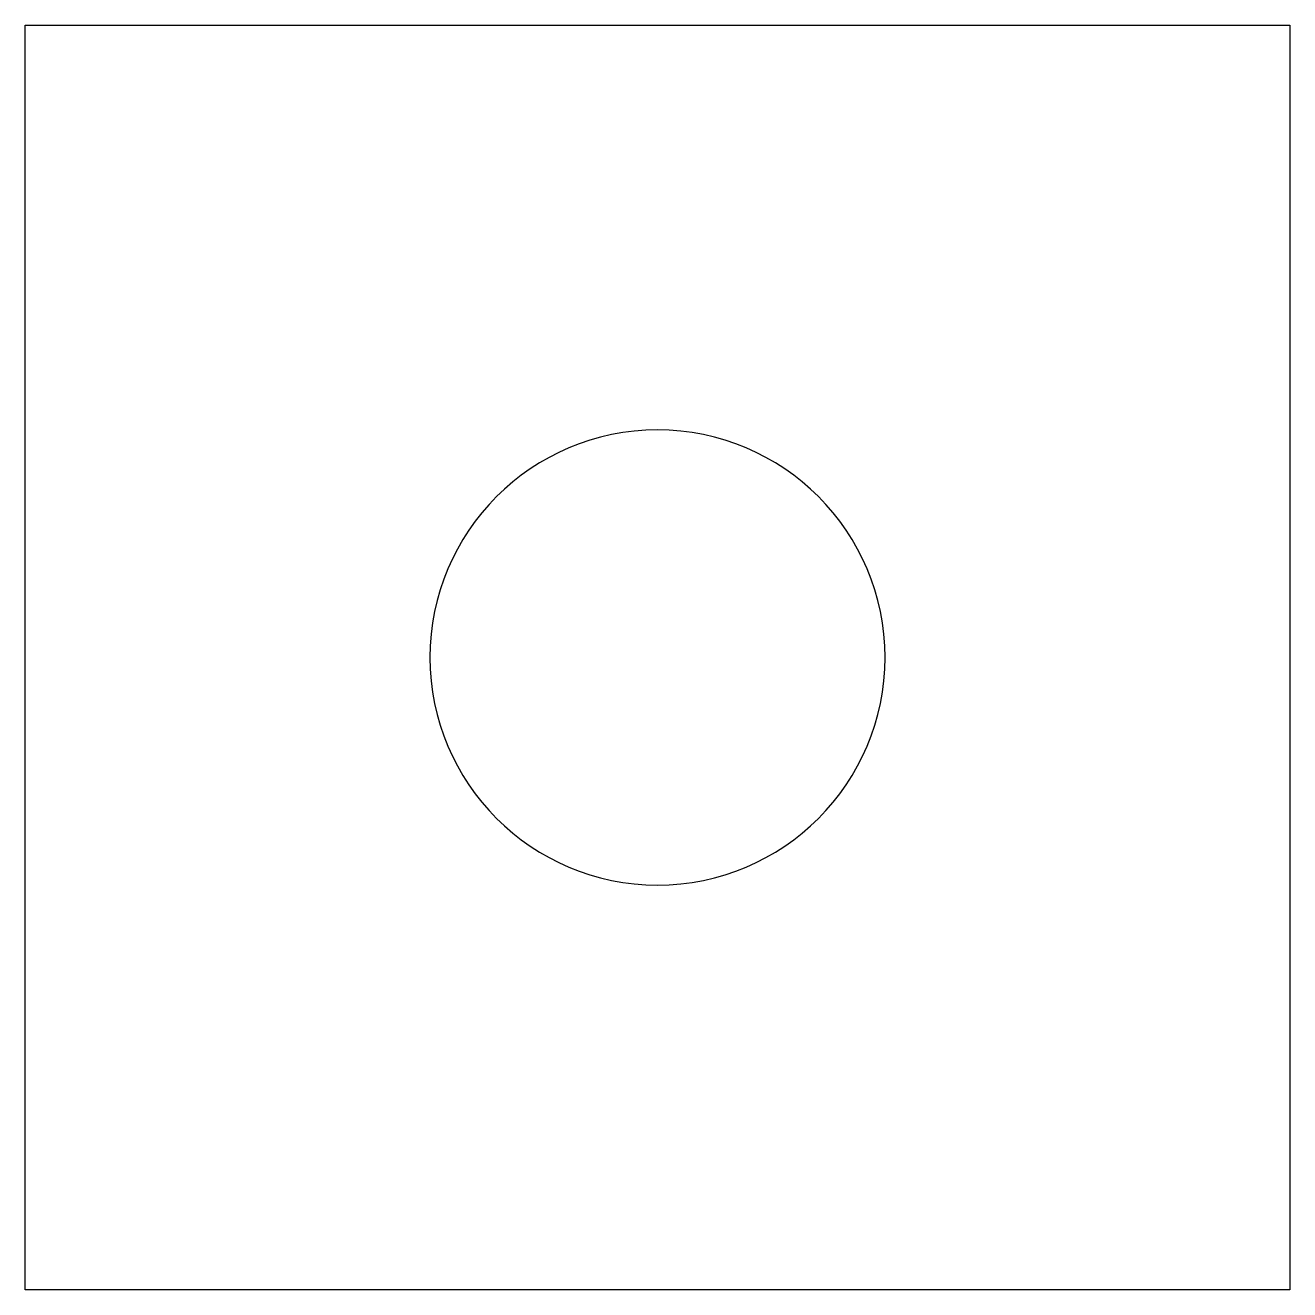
# Model space of a CAD drawing. Header units: millimetres. Extents: x 0 to 100, y 0 to 100.
import ezdxf

# ---------------------------------------------------------------- set-up
doc = ezdxf.new("R2010")
doc.units = ezdxf.units.MM
doc.layers.add('CUT', color=1, linetype='CONTINUOUS')

msp = doc.modelspace()

# ---------------------------------------------------------------- linework, layer by layer
at = {"layer": 'CUT'}
for p, q in [((0, 100), (100, 100)), ((0, 0), (0, 100)), ((100, 100), (100, 0)), ((100, 0), (0, 0))]:
    msp.add_line(p, q, dxfattribs=at)
for start, end in [(90, 180), (0, 90), (180, 270), (270, 0)]:
    msp.add_arc((50, 50), 18, start, end, dxfattribs=at)

doc.saveas('drawing.dxf')
